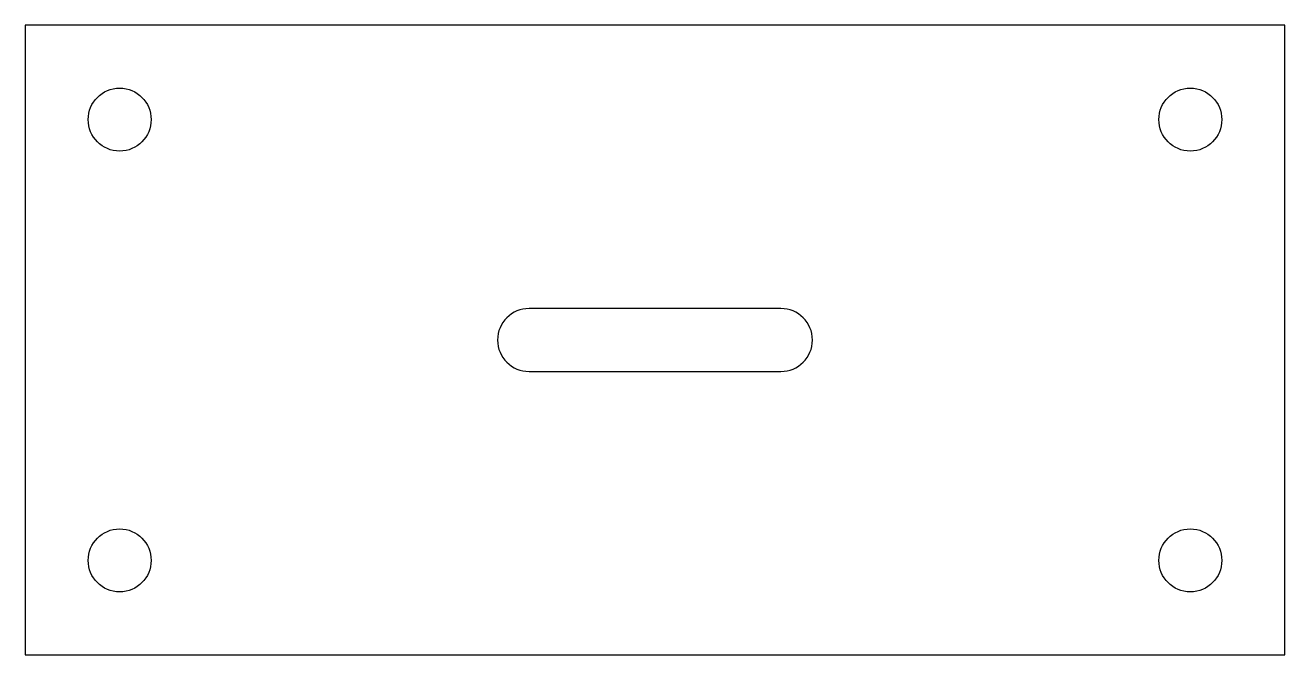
# Model space of a CAD drawing. Header units: millimetres. Extents: x 0 to 200, y 0 to 100.
import ezdxf

# ---------------------------------------------------------------- set-up
doc = ezdxf.new("R2010")
doc.units = ezdxf.units.MM
doc.layers.get('0').update_dxf_attribs({"linetype": 'CONTINUOUS'})

msp = doc.modelspace()

# ---------------------------------------------------------------- linework, layer by layer
for p, q in [((200, 100), (0, 100)), ((0, 100), (0, 0)), ((200, 0), (200, 100)), ((120, 55), (80, 55)), ((80, 45), (120, 45)), ((0, 0), (200, 0))]:
    msp.add_line(p, q)
for centre in [(15, 85), (185, 85), (15, 15), (185, 15)]:
    msp.add_circle(centre, 5)
for centre, start, end in [((80, 50), 90, 270), ((120, 50), 270, 90)]:
    msp.add_arc(centre, 5, start, end)

doc.saveas('drawing.dxf')
